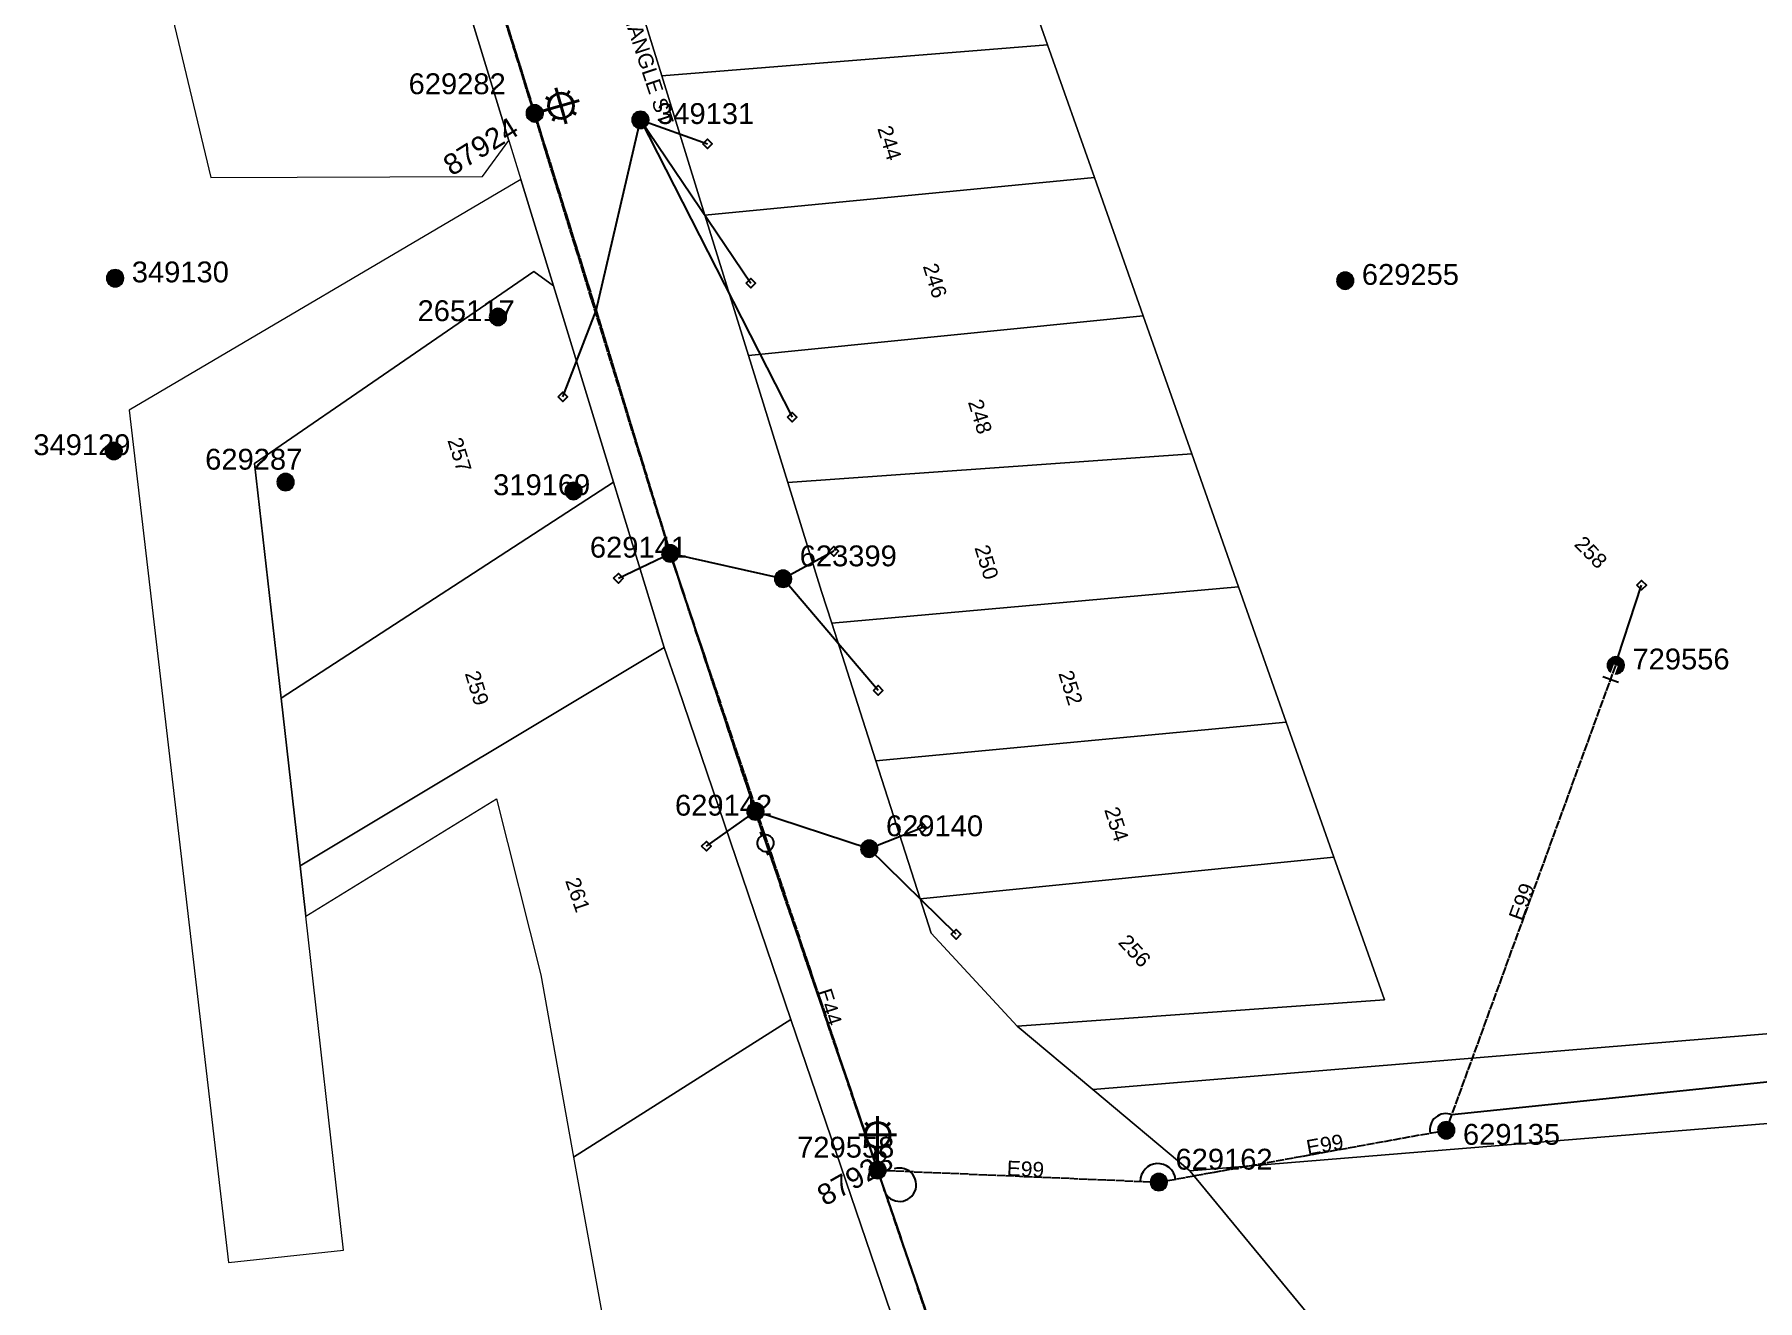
# Model space of a CAD drawing. Header units: metres. Extents: x 279631 to 281436, y 6214523 to 6215859.
# Drawn here: x 280060.2 to 280267, y 6214948.5 to 6215100.3 of the extents above; entities that cross this region are included whole.
import ezdxf
from ezdxf.enums import TextEntityAlignment as Align

# ---------------------------------------------------------------- set-up
doc = ezdxf.new("R2010")
doc.units = ezdxf.units.M
doc.linetypes.add('Cable Exist OH', pattern=[1, 1, 0])
doc.layers.get('0').update_dxf_attribs({"color": 6})
for name, color, linetype, lineweight in [('Cadastre Buildings_SP_EXT', 9, 'Continuous', 5), ('Cadastre Land Parcels_SP_EXT', 9, 'Continuous', 5), ('Cadastre Roads_SP_EXT', 9, 'Continuous', 5)]:
    doc.layers.add(name, color=color, linetype=linetype, lineweight=lineweight)
for name, color, linetype in [('Equip_SP_LV_EXT', 7, 'Continuous'), ('Equip_SP_SL_EXT', 7, 'Continuous'), ('Mains_HV_EXT', 7, 'Continuous'), ('Mains_LV_EXT', 7, 'Continuous'), ('Mains_SL_EXT', 7, 'Continuous'), ('Services_SP_EXT', 7, 'Continuous'), ('SupportsOH_SP_TR_HV_LV_SL_EXT', 7, 'Continuous')]:
    doc.layers.add(name, color=color, linetype=linetype)
doc.styles.add('iecARIAL', font='arial.ttf', dxfattribs={"height": 2})
doc.styles.add('POLE_LABEL', font='arial.ttf')
doc.styles.get("Standard").update_dxf_attribs({"font": 'arial.ttf'})

# ---------------------------------------------------------------- blocks, each defined once
blk = doc.blocks.new('LV_OH_LINKS_OPEN_EXT')
for p, q in [((-0.17, 4.97), (-0.17, 5.46)), ((0.17, 4.97), (0.17, 5.46)), ((-0.17, 3), (-0.17, 2.5)), ((0.17, 3), (0.17, 2.5))]:
    blk.add_line(p, q)
blk.add_lwpolyline([(0, 2.99, 1), (0, 4.98, 1)], format="xyb", close=True)
at = {"flags": 9}
for tag, p in [('ACTUAL_STATUS', (0, 0)), ('CONSTRUCTED_VOLTAGE', (0, -0.2)), ('OPERATING_VOLTAGE', (0, -0.6)), ('ORIENTATION', (0, -0.8)), ('OWNED_BY', (0, -1)), ('STATE', (0, -1.2)), ('SWITCH_TYPE', (0, -1.4)), ('NO_PHASES', (0, -0.4)), ('USAGE', (0, -1.6)), ('LEGEND', (0, -1.8)), ('NOTES', (0, -2))]:
    blk.add_attdef(tag, text='', height=0.2, dxfattribs=at).set_placement(p, align=Align.MIDDLE_LEFT)
at = {"flags": 1}
blk.add_attdef('Z', (0, 0), '', height=0.2, dxfattribs=at)
blk = doc.blocks.new('*U164')
at = {"lineweight": 40}
for p, q in [((2.54, 3.07), (3.78, -1.26)), ((4.16, 2.71), (3.88, 2.22)), ((0, 0), (1.72, 0.49)), ((1, 0.29), (5.32, 1.53)), ((1.35, 1.91), (1.85, 1.63)), ((4.96, -0.09), (4.47, 0.18)), ((2.16, -0.9), (2.43, -0.4))]:
    blk.add_line(p, q, dxfattribs=at)
blk.add_circle((3.16, 0.91), 1.5, dxfattribs=at)
at = {"style": 'iecARIAL', "flags": 8}
blk.add_attdef('ASSET_NUM', (1.5, 1.5), '', height=2.5, dxfattribs=at)
for tag, p, height, flags in [('OPERATING_VOLTAGE', (0.98, -1.65), 0.2, 9), ('ORIENTATION', (0.98, -1.85), 0.2, 9), ('OWNED_BY', (0.98, -2.05), 0.2, 9), ('STATE', (0.98, -2.25), 0.2, 9), ('CONSTRUCTED_VOLTAGE', (0.98, -0.65), 0.2, 9), ('CONTROL_TYPE', (0.98, -0.85), 0.2, 9), ('LANTERN_PURPOSE', (0.98, -1.05), 0.2, 9), ('LANTERN_TYPE', (0.98, -1.25), 0.2, 9), ('NO_PHASES', (0.98, -1.45), 0.2, 9), ('LNUMBER', (2.18, -3.25), 2.5, 8), ('USAGE', (0.98, -2.45), 0.2, 9), ('CEXIST', (0.98, -2.65), 0.2, 9), ('CNEW', (0.98, -2.85), 0.2, 9), ('CNUMBER', (0.98, -3.05), 0.2, 9), ('CREMOVE', (0.98, -3.25), 0.2, 9), ('CREPLACE', (0.98, -3.45), 0.2, 9), ('LKINGHEIGHT', (0.98, -3.65), 0.2, 9), ('LBRACKET', (0.98, -3.85), 0.2, 9), ('LBRACKETVOCAB', (0.98, -4.05), 0.2, 9), ('LCATEGORY', (0.98, -4.25), 0.2, 9), ('LCHARGE1', (0.98, -4.45), 0.2, 9), ('LCHARGE1PERCENT', (0.98, -4.65), 0.2, 9), ('LCHARGE2', (0.98, -4.85), 0.2, 9), ('LCHARGE2PERCENT', (0.98, -5.05), 0.2, 9), ('LCHARGE3', (0.98, -5.25), 0.2, 9), ('LCHARGE3PERCENT', (0.98, -5.45), 0.2, 9), ('LEXIST', (0.98, -5.65), 0.2, 9), ('LLAMP', (0.98, -5.85), 0.2, 9), ('LLAMPVOCAB', (0.98, -6.05), 0.2, 9), ('LMAST', (0.98, -6.25), 0.2, 9), ('LMASTVOCAB', (0.98, -6.45), 0.2, 9), ('LNEW', (0.98, -6.65), 0.2, 9), ('LANTNUMBER', (0.98, -6.85), 0.2, 9), ('LOUTREACH', (0.98, -7.25), 0.2, 9), ('LOUTREACHVOCAB', (0.98, -7.45), 0.2, 9), ('LRATECODE', (0.98, -7.65), 0.2, 9), ('LREMOVE', (0.98, -7.85), 0.2, 9), ('LREPLACE', (0.98, -8.05), 0.2, 9), ('LTYPE', (0.98, -8.25), 0.2, 9), ('LTYPEVOCAB', (0.98, -8.45), 0.2, 9), ('STREETNAME', (0.98, -9.25), 0.2, 9), ('SUBURB', (0.98, -9.45), 0.2, 1), ('LEGEND', (0.98, -8.65), 0.2, 9), ('LOCATION', (0.98, -8.85), 0.2, 9), ('NOTES', (0.98, -9.05), 0.2, 9)]:
    blk.add_attdef(tag, p, '', height=height, dxfattribs=dict(flags=flags))
blk = doc.blocks.new('SL_LANTERN_EXT')
at = {"lineweight": 40}
for p, q in [((0, 1.97), (0, 6.47)), ((-2.25, 4.22), (2.25, 4.22)), ((-1.46, 5.68), (-1.06, 5.28)), ((1.46, 5.68), (1.06, 5.28)), ((-1.46, 2.76), (-1.06, 3.16)), ((0, 0), (0, 2.72)), ((1.46, 2.76), (1.06, 3.16))]:
    blk.add_line(p, q, dxfattribs=at)
blk.add_circle((0, 4.22), 1.5, dxfattribs=at)
at = {"style": 'iecARIAL', "flags": 8}
blk.add_attdef('ASSET_NUM', (1.5, 1.5), '', height=2.5, dxfattribs=at)
for tag, p, height, flags in [('OPERATING_VOLTAGE', (0.98, -1.65), 0.2, 9), ('ORIENTATION', (0.98, -1.85), 0.2, 9), ('OWNED_BY', (0.98, -2.05), 0.2, 9), ('STATE', (0.98, -2.25), 0.2, 9), ('CONSTRUCTED_VOLTAGE', (0.98, -0.65), 0.2, 9), ('CONTROL_TYPE', (0.98, -0.85), 0.2, 9), ('LANTERN_PURPOSE', (0.98, -1.05), 0.2, 9), ('LANTERN_TYPE', (0.98, -1.25), 0.2, 9), ('NO_PHASES', (0.98, -1.45), 0.2, 9), ('LNUMBER', (2.18, -3.25), 2.5, 8), ('USAGE', (0.98, -2.45), 0.2, 9), ('CEXIST', (0.98, -2.65), 0.2, 9), ('CNEW', (0.98, -2.85), 0.2, 9), ('CNUMBER', (0.98, -3.05), 0.2, 9), ('CREMOVE', (0.98, -3.25), 0.2, 9), ('CREPLACE', (0.98, -3.45), 0.2, 9), ('LKINGHEIGHT', (0.98, -3.65), 0.2, 9), ('LBRACKET', (0.98, -3.85), 0.2, 9), ('LBRACKETVOCAB', (0.98, -4.05), 0.2, 9), ('LCATEGORY', (0.98, -4.25), 0.2, 9), ('LCHARGE1', (0.98, -4.45), 0.2, 9), ('LCHARGE1PERCENT', (0.98, -4.65), 0.2, 9), ('LCHARGE2', (0.98, -4.85), 0.2, 9), ('LCHARGE2PERCENT', (0.98, -5.05), 0.2, 9), ('LCHARGE3', (0.98, -5.25), 0.2, 9), ('LCHARGE3PERCENT', (0.98, -5.45), 0.2, 9), ('LEXIST', (0.98, -5.65), 0.2, 9), ('LLAMP', (0.98, -5.85), 0.2, 9), ('LLAMPVOCAB', (0.98, -6.05), 0.2, 9), ('LMAST', (0.98, -6.25), 0.2, 9), ('LMASTVOCAB', (0.98, -6.45), 0.2, 9), ('LNEW', (0.98, -6.65), 0.2, 9), ('LANTNUMBER', (0.98, -6.85), 0.2, 9), ('LOUTREACH', (0.98, -7.25), 0.2, 9), ('LOUTREACHVOCAB', (0.98, -7.45), 0.2, 9), ('LRATECODE', (0.98, -7.65), 0.2, 9), ('LREMOVE', (0.98, -7.85), 0.2, 9), ('LREPLACE', (0.98, -8.05), 0.2, 9), ('LTYPE', (0.98, -8.25), 0.2, 9), ('LTYPEVOCAB', (0.98, -8.45), 0.2, 9), ('STREETNAME', (0.98, -9.25), 0.2, 9), ('SUBURB', (0.98, -9.45), 0.2, 1), ('LEGEND', (0.98, -8.65), 0.2, 9), ('LOCATION', (0.98, -8.85), 0.2, 9), ('NOTES', (0.98, -9.05), 0.2, 9)]:
    blk.add_attdef(tag, p, '', height=height, dxfattribs=dict(flags=flags))
blk = doc.blocks.new('CCP_EXT')
at = {"flags": 9}
for tag, p in [('STATE', (0, -1.8)), ('NOTES', (0, -2))]:
    blk.add_attdef(tag, text='', height=0.2, dxfattribs=at).set_placement(p, align=Align.MIDDLE_LEFT)
blk.add_wipeout([(0, 0.57), (0.57, 0), (0, -0.57), (-0.57, 0)])
blk.add_lwpolyline([(-0.57, 0), (0, 0.57), (0.57, 0), (0, -0.57), (-0.57, 0)])
at = {"flags": 1}
blk.add_attdef('Z', (0, 0), '', height=0.2, dxfattribs=at)
at = {"flags": 9}
for tag, p in [('CCP_TYPE', (0, 0)), ('CONSTRUCTED_VOLTAGE', (0, -0.2)), ('OPERATING_VOLTAGE', (0, -0.6)), ('ORIENTATION', (0, -0.8)), ('OWNED_BY', (0, -1)), ('NO_PHASES', (0, -0.4)), ('USAGE', (0, -1.2)), ('LEGEND', (0, -1.4)), ('LIFE_SUPPORT', (0, -1.6))]:
    blk.add_attdef(tag, text='', height=0.2, dxfattribs=at).set_placement(p, align=Align.MIDDLE_LEFT)
blk = doc.blocks.new('POLE_EXT')
blk.add_hatch(color=256).paths.add_polyline_path([(-1, 0, 1), (1, 0, 1)])
blk.add_lwpolyline([(-1, 0, 1), (1, 0, 1)], format="xyb", close=True)
for tag, height, flags, p in [('pNumber', 2.5, 8, (-17.84, 2.07)), ('OWNED_BY', 0.2, 9, (1.35, -0.4)), ('SPECIAL_USE', 0.2, 9, (1.35, -0.8)), ('STATE', 0.2, 9, (1.35, -1)), ('cLV', 0.2, 9, (1.35, -1.4)), ('hDepth', 0.2, 9, (1.35, -1.6)), ('hDia', 0.2, 9, (1.35, -1.8)), ('cHV', 0.2, 9, (1.35, -2)), ('PARENT', 0.2, 9, (1.35, -0.6)), ('USAGE', 0.2, 9, (1.35, -1.2)), ('cLinedev', 0.2, 9, (1.35, -3.4)), ('pExisting', 0.2, 9, (1.35, -3.8)), ('LBRACKET', 0.2, 9, (1.35, -2.2)), ('LExisting', 0.2, 9, (1.35, -2.4)), ('LANTNUMBER', 0.2, 9, (1.35, -2.6)), ('LOther', 0.2, 9, (1.35, -2.8)), ('LRemove', 0.2, 9, (1.35, -3)), ('LEGEND', 0.2, 9, (1.35, -3.2)), ('LOCATION', 0.2, 9, (1.35, -3.6)), ('PFNUMBER', 0.2, 9, (1.35, -4)), ('NEWPFNUMBER', 0.2, 9, (1.35, -4.2)), ('pFooting', 0.2, 9, (1.35, -4.4)), ('pNew', 0.2, 9, (1.35, -4.6)), ('pRelocate', 0.2, 9, (1.35, -5)), ('pRemove', 0.2, 9, (1.35, -5.2)), ('pReplace', 0.2, 9, (1.35, -5.4)), ('pStay', 0.2, 9, (1.35, -5.6)), ('pType', 0.2, 9, (1.35, -5.8)), ('cspan', 0.2, 9, (1.35, -6)), ('STREETNAME', 0.2, 9, (1.35, -6.2)), ('SUBURB', 0.2, 9, (1.35, -6.4)), ('OPERATED_BY', 0.2, 9, (1.36, -7.01)), ('NOTES', 0.2, 9, (1.35, -6.6)), ('MAINTAINED_BY', 0.2, 9, (1.36, -6.81))]:
    blk.add_attdef(tag, text='', height=height, dxfattribs=dict(flags=flags)).set_placement(p, align=Align.MIDDLE_LEFT)
at = {"style": 'POLE_LABEL'}
for tag, height, flags, p in [('ASSET_NUM', 2.5, 8, (2, 2)), ('STRUCTURE_PLANT_NUMBER', 0.2, 9, (1.35, 0.03)), ('STREET_CODE', 0.2, 9, (1.35, -0.2))]:
    blk.add_attdef(tag, text='', height=height, dxfattribs=dict(at, flags=flags)).set_placement(p, align=Align.MIDDLE_LEFT)
at = {"flags": 1}
blk.add_attdef('Z', (1.35, -7.33), '', height=0.2, dxfattribs=at)
blk = doc.blocks.new('End Shackle_EXT')
at = {"flags": 9}
for tag, p in [('USAGE', (0, -1.4)), ('NOTES', (0, -1.6))]:
    blk.add_attdef(tag, text='', height=0.2, dxfattribs=at).set_placement(p, align=Align.MIDDLE_LEFT)
blk.add_wipeout([(0, 0.25), (1.81, 0.25), (1.82, -0.25), (0, -0.25)])
blk.add_line((1.81, -1), (1.81, 1))
at = {"flags": 1}
blk.add_attdef('Z', (0, 0), '', height=0.2, dxfattribs=at)
at = {"flags": 9}
for tag, p in [('CONNECTOR_TYPE', (0, 0)), ('CONSTRUCTED_VOLTAGE', (0, -0.2)), ('OPERATING_VOLTAGE', (0, -0.6)), ('ORIENTATION', (0, -0.8)), ('OWNED_BY', (0, -1)), ('STATE', (0, -1.2)), ('NO_PHASES', (0, -0.4))]:
    blk.add_attdef(tag, text='', height=0.2, dxfattribs=at).set_placement(p, align=Align.MIDDLE_LEFT)

msp = doc.modelspace()

# ---------------------------------------------------------------- linework, layer by layer
at = {"layer": 'Cadastre Buildings_SP_EXT', "linetype": 'Continuous'}
msp.add_lwpolyline([(280117.13, 6215087.57), (280107.78, 6215118.11), (280105.32, 6215124.73), (280100.91, 6215136.68), (280070.95, 6215126.57), (280073.8, 6215114.73), (280081.38, 6215083.15), (280091.74, 6215083.18), (280113.97, 6215083.26), (280117.13, 6215087.57)], close=True, dxfattribs=at)
at = {"layer": 'Cadastre Land Parcels_SP_EXT', "linetype": 'Continuous'}
msp.add_lwpolyline([(280873.39, 6215230.85), (280710.75, 6215144.32), (280707.49, 6215142.58), (280540.73, 6215029.84), (280563.16, 6214993.84), (280198.85, 6214964.02), (280226.16, 6214930.9), (280248.61, 6214877.76), (280257.73, 6214829.34), (280244.84, 6214784.73), (280231.6, 6214732.55)], dxfattribs=at)
for points in [[(280540.73, 6215029.84), (280468.45, 6215139.97), (280351.24, 6215130.31), (280382.45, 6215071.98), (280379.08, 6215004.07), (280366.87, 6214998.09), (280270.18, 6214990.11), (280270.96, 6214980.67), (280187.22, 6214973.76), (280198.85, 6214964.02), (280563.16, 6214993.84), (280540.73, 6215029.84)], [(280187.22, 6214973.76), (280270.96, 6214980.67), (280270.18, 6214990.11), (280366.87, 6214998.09), (280379.08, 6215004.07), (280382.45, 6215071.98), (280351.24, 6215130.31), (280230.51, 6215120.36), (280175.87, 6215115.76), (280181.78, 6215099.03), (280187.4, 6215083.12), (280193.24, 6215066.53), (280199.06, 6215049.98), (280204.69, 6215034.03), (280210.41, 6215017.83), (280216.13, 6215001.61), (280222.2, 6214984.53), (280178.14, 6214981.36), (280187.22, 6214973.76)], [(280175.87, 6215115.76), (280130.43, 6215111.57), (280135.47, 6215095.33), (280181.78, 6215099.03), (280175.87, 6215115.76)], [(280181.78, 6215099.03), (280135.47, 6215095.33), (280140.66, 6215078.6), (280187.4, 6215083.12), (280181.78, 6215099.03)], [(280122.47, 6215070.15), (280118.56, 6215082.9), (280071.56, 6215055.25), (280083.49, 6214953.03), (280097.31, 6214954.49), (280092.78, 6214994.54), (280092.09, 6215000.57), (280089.81, 6215020.71), (280086.63, 6215048.82), (280120.14, 6215071.86), (280122.47, 6215070.15)], [(280193.24, 6215066.53), (280187.4, 6215083.12), (280140.66, 6215078.6), (280145.88, 6215061.8), (280193.24, 6215066.53)], [(280089.81, 6215020.71), (280129.69, 6215046.61), (280122.47, 6215070.15), (280120.14, 6215071.86), (280086.63, 6215048.82), (280089.81, 6215020.71)], [(280199.06, 6215049.98), (280193.24, 6215066.53), (280145.88, 6215061.8), (280150.61, 6215046.54), (280199.06, 6215049.98)], [(280204.69, 6215034.03), (280199.06, 6215049.98), (280150.61, 6215046.54), (280154.66, 6215033.5), (280155.88, 6215029.69), (280204.69, 6215034.03)], [(280135.77, 6215026.76), (280129.69, 6215046.61), (280089.81, 6215020.71), (280092.09, 6215000.57), (280135.77, 6215026.76)], [(280210.41, 6215017.83), (280204.69, 6215034.03), (280155.88, 6215029.69), (280161.18, 6215013.18), (280210.41, 6215017.83)], [(280150.96, 6214982.17), (280144.39, 6215001.46), (280137.39, 6215022.07), (280135.77, 6215026.76), (280092.09, 6215000.57), (280092.78, 6214994.54), (280115.66, 6215008.63), (280120.95, 6214987.52), (280124.88, 6214965.64), (280150.96, 6214982.17)], [(280210.41, 6215017.83), (280161.18, 6215013.18), (280166.47, 6214996.65), (280216.13, 6215001.61), (280210.41, 6215017.83)], [(280216.13, 6215001.61), (280166.47, 6214996.65), (280167.8, 6214992.52), (280178.14, 6214981.36), (280222.2, 6214984.53), (280216.13, 6215001.61)], [(280190.04, 6214867.58), (280150.96, 6214982.17), (280124.88, 6214965.64), (280138.65, 6214889.99), (280132.04, 6214854.07), (280162.24, 6214861.1), (280155.16, 6214879.13), (280173.37, 6214885.33), (280180.2, 6214865.3), (280190.04, 6214867.58)]]:
    msp.add_lwpolyline(points, close=True, dxfattribs=at)
at = {"layer": 'Mains_LV_EXT', "linetype": 'Cable Exist OH'}
for points in [[(280127.59, 6215067.19), (280109.93, 6215123.89)], [(280136.5, 6215038.05), (280127.59, 6215067.19)], [(280146.72, 6215007.11), (280136.5, 6215038.05)], [(280161.38, 6214964.1), (280146.72, 6215007.11)], [(280195.12, 6214962.66), (280229.61, 6214968.89)], [(280161.38, 6214964.1), (280195.12, 6214962.66)], [(280184.31, 6214896.86), (280184.36, 6214897.1), (280161.38, 6214964.1)]]:
    msp.add_lwpolyline(points, dxfattribs=at)
at = {"layer": 'Mains_LV_EXT', "linetype": 'Continuous'}
for points in [[(280230.29, 6214970.74, 0.599385), (280227.68, 6214968.54)], [(280162.03, 6214962.21, 2.935604), (280163.38, 6214964.24)], [(280197.12, 6214963.02, 0.943341), (280192.89, 6214962.76)]]:
    msp.add_lwpolyline(points, format="xyb", dxfattribs=at)
at = {"layer": 'Mains_SL_EXT', "linetype": 'Cable Exist OH'}
for points in [[(280109.93, 6215123.89), (280127.59, 6215067.19)], [(280161.38, 6214964.1), (280184.31, 6214896.86), (280204.48, 6214837.68), (280224.52, 6214778.91)]]:
    msp.add_lwpolyline(points, dxfattribs=at)
at = {"layer": 'Services_SP_EXT'}
for points in [[(280127.59, 6215067.19), (280132.92, 6215090.05)], [(280150.03, 6215035.01), (280136.5, 6215038.05)], [(280160.38, 6215002.64), (280146.72, 6215007.11)], [(280288.88, 6214983.07), (280278.06, 6214975.68), (280230.29, 6214970.74)]]:
    msp.add_lwpolyline(points, dxfattribs=at)

# ---------------------------------------------------------------- block references
at = {"layer": 'Equip_SP_LV_EXT', "rotation": 197.6346743417369}
msp.add_blockref('LV_OH_LINKS_OPEN_EXT', (280146.72, 6215007.11), dxfattribs=at)
at = {"layer": 'Equip_SP_SL_EXT'}
ref = msp.add_blockref('*U164', (280120.23, 6215090.82), dxfattribs=at)
ref.add_attrib('ASSET_NUM', '87924', dxfattribs={"layer": '0', "height": 2.5, "rotation": 31.8686, "style": 'iecARIAL'}).set_placement((280117.87, 6215089.43), align=Align.MIDDLE_RIGHT)
ref = msp.add_blockref('SL_LANTERN_EXT', (280161.38, 6214964.1), dxfattribs=at)
ref.add_attrib('ASSET_NUM', '87923', dxfattribs={"layer": '0', "height": 2.5, "rotation": 29.5716, "style": 'iecARIAL'}).set_placement((280162.88, 6214965.6), align=Align.MIDDLE_RIGHT)
at = {"layer": 'SupportsOH_SP_TR_HV_LV_SL_EXT'}
ref = msp.add_blockref('POLE_EXT', (280120.23, 6215090.82), dxfattribs=at)
ref.add_attrib('ASSET_NUM', '629282', dxfattribs={"layer": '0', "height": 2.5, "rotation": 359.9588, "style": 'POLE_LABEL'}).set_placement((280116.76, 6215095.62), align=Align.TOP_RIGHT)
ref = msp.add_blockref('POLE_EXT', (280132.92, 6215090.05), dxfattribs=at)
ref.add_attrib('ASSET_NUM', '349131', dxfattribs={"layer": '0', "height": 2.5, "style": 'POLE_LABEL'}).set_placement((280134.92, 6215090.8), align=Align.MIDDLE_LEFT)
ref = msp.add_blockref('POLE_EXT', (280069.89, 6215071.06), dxfattribs=at)
ref.add_attrib('ASSET_NUM', '349130', dxfattribs={"layer": '0', "height": 2.5, "style": 'POLE_LABEL'}).set_placement((280071.89, 6215071.81), align=Align.MIDDLE_LEFT)
ref = msp.add_blockref('POLE_EXT', (280217.48, 6215070.76), dxfattribs=at)
ref.add_attrib('ASSET_NUM', '629255', dxfattribs={"layer": '0', "height": 2.5, "style": 'POLE_LABEL'}).set_placement((280219.48, 6215071.51), align=Align.MIDDLE_LEFT)
ref = msp.add_blockref('POLE_EXT', (280115.83, 6215066.41), dxfattribs=at)
ref.add_attrib('ASSET_NUM', '265117', dxfattribs={"layer": '0', "height": 2.5, "style": 'POLE_LABEL'}).set_placement((280117.83, 6215067.16), align=Align.MIDDLE_RIGHT)
ref = msp.add_blockref('POLE_EXT', (280069.73, 6215050.34), dxfattribs=at)
ref.add_attrib('ASSET_NUM', '349129', dxfattribs={"layer": '0', "height": 2.5, "style": 'POLE_LABEL'}).set_placement((280071.73, 6215051.09), align=Align.MIDDLE_RIGHT)
ref = msp.add_blockref('POLE_EXT', (280090.35, 6215046.6), dxfattribs=at)
ref.add_attrib('ASSET_NUM', '629287', dxfattribs={"layer": '0', "height": 2.5, "rotation": 359.9962, "style": 'POLE_LABEL'}).set_placement((280092.35, 6215047.35), align=Align.BOTTOM_RIGHT)
ref = msp.add_blockref('POLE_EXT', (280124.9, 6215045.54), dxfattribs=at)
ref.add_attrib('ASSET_NUM', '319169', dxfattribs={"layer": '0', "height": 2.5, "style": 'POLE_LABEL'}).set_placement((280126.9, 6215046.29), align=Align.MIDDLE_RIGHT)
ref = msp.add_blockref('POLE_EXT', (280136.5, 6215038.05), dxfattribs=at)
ref.add_attrib('ASSET_NUM', '629141', dxfattribs={"layer": '0', "height": 2.5, "style": 'POLE_LABEL'}).set_placement((280138.51, 6215038.8), align=Align.MIDDLE_RIGHT)
ref = msp.add_blockref('POLE_EXT', (280249.95, 6215024.64), dxfattribs=at)
ref.add_attrib('ASSET_NUM', '729556', dxfattribs={"layer": '0', "height": 2.5, "style": 'POLE_LABEL'}).set_placement((280251.95, 6215025.39), align=Align.MIDDLE_LEFT)
ref = msp.add_blockref('POLE_EXT', (280146.72, 6215007.11), dxfattribs=at)
ref.add_attrib('ASSET_NUM', '629142', dxfattribs={"layer": '0', "height": 2.5, "style": 'POLE_LABEL'}).set_placement((280148.72, 6215007.86), align=Align.MIDDLE_RIGHT)
ref = msp.add_blockref('POLE_EXT', (280229.61, 6214968.89), dxfattribs=at)
ref.add_attrib('ASSET_NUM', '629135', dxfattribs={"layer": '0', "height": 2.5, "style": 'POLE_LABEL'}).set_placement((280231.61, 6214969.64), align=Align.TOP_LEFT)
ref = msp.add_blockref('POLE_EXT', (280161.38, 6214964.1), dxfattribs=at)
ref.add_attrib('ASSET_NUM', '729558', dxfattribs={"layer": '0', "height": 2.5, "style": 'POLE_LABEL'}).set_placement((280163.38, 6214964.85), align=Align.BOTTOM_RIGHT)
ref = msp.add_blockref('POLE_EXT', (280195.12, 6214962.66), dxfattribs=at)
ref.add_attrib('ASSET_NUM', '629162', dxfattribs={"layer": '0', "height": 2.5, "style": 'POLE_LABEL'}).set_placement((280197.12, 6214963.41), align=Align.BOTTOM_LEFT)

# ---------------------------------------------------------------- texts
at = {"layer": 'Cadastre Land Parcels_SP_EXT'}
for s, rotation, p in [('244', 287.2435, (280161.33, 6215089.02)), ('246', 287.2431, (280166.79, 6215072.51)), ('248', 287.2426, (280172.2, 6215056.21)), ('257', 287.0242, (280109.75, 6215051.63)), ('258', 314.5, (280244.86, 6215039.06)), ('250', 287.2432, (280172.98, 6215038.75)), ('259', 286.9796, (280111.84, 6215023.66)), ('252', 287.7738, (280183.04, 6215023.68)), ('254', 287.7708, (280188.55, 6215007.32)), ('261', 288.8141, (280123.87, 6214998.82)), ('256', 312.8333, (280190.15, 6214991.33))]:
    msp.add_text(s, height=1.8, rotation=rotation, dxfattribs=at).set_placement(p)
at = {"layer": 'Cadastre Roads_SP_EXT'}
msp.add_text('MENANGLE ST', height=1.8, rotation=288.3356, dxfattribs=at).set_placement((280129.57, 6215106.38))
at = {"layer": 'Mains_LV_EXT'}
for s, rotation, p in [('E99', 69.9559, (280238.73, 6214993.88)), ('E44', 287.6709, (280154.08, 6214985.52)), ('E99', 10.239, (280213, 6214965.89)), ('E99', 357.5558, (280176.85, 6214963.44))]:
    msp.add_text(s, height=1.8, rotation=rotation, dxfattribs=at).set_placement(p)

# ---------------------------------------------------------------- next in the draw order: block references
at = {"layer": 'Services_SP_EXT'}
for p in [(280140.96, 6215087.18), (280146.16, 6215070.46), (280123.6, 6215056.84), (280151.13, 6215054.4), (280156.13, 6215038.31), (280130.27, 6215035.07), (280253.05, 6215034.24), (280161.44, 6215021.63), (280166.72, 6215005.16), (280140.83, 6215002.95), (280170.79, 6214992.38)]:
    msp.add_blockref('CCP_EXT', p, dxfattribs=at)

# ---------------------------------------------------------------- next in the draw order: block references
for p in [(280140.96, 6215087.18), (280146.16, 6215070.46), (280123.6, 6215056.84), (280151.13, 6215054.4), (280156.13, 6215038.31), (280130.27, 6215035.07), (280253.05, 6215034.24), (280161.44, 6215021.63), (280166.72, 6215005.16), (280140.83, 6215002.95), (280170.79, 6214992.38)]:
    msp.add_blockref('CCP_EXT', p, dxfattribs=at)

# ---------------------------------------------------------------- next in the draw order: linework, layer by layer
at = {"layer": 'Cadastre Roads_SP_EXT', "linetype": 'Continuous'}
for points in [[(280069.35, 6215235.05), (280070.85, 6215217.9), (280074.02, 6215209.31), (280089.47, 6215167.57), (280100.91, 6215136.68), (280105.32, 6215124.73), (280107.78, 6215118.11), (280117.13, 6215087.57), (280118.56, 6215082.9), (280122.47, 6215070.15), (280129.69, 6215046.61), (280135.77, 6215026.76), (280137.39, 6215022.07), (280144.39, 6215001.46), (280150.96, 6214982.17), (280190.04, 6214867.58), (280192.15, 6214861.4), (280207.43, 6214816.52), (280220.32, 6214778.8), (280212.98, 6214756.3)], [(280231.6, 6214732.55), (280244.84, 6214784.73), (280257.73, 6214829.34), (280248.61, 6214877.76), (280226.16, 6214930.9), (280198.85, 6214964.02), (280187.22, 6214973.76), (280178.14, 6214981.36), (280167.8, 6214992.52), (280166.47, 6214996.65), (280161.18, 6215013.18), (280155.88, 6215029.69), (280154.66, 6215033.5), (280150.61, 6215046.54), (280145.88, 6215061.8), (280140.66, 6215078.6), (280135.47, 6215095.33), (280130.43, 6215111.57), (280126.46, 6215124.28), (280110.04, 6215169.04), (280095.26, 6215209.3), (280090.28, 6215222.84), (280088.57, 6215233.91)]]:
    msp.add_lwpolyline(points, dxfattribs=at)
at = {"layer": 'Mains_HV_EXT', "linetype": 'Cable Exist OH'}
msp.add_lwpolyline([(280224.5, 6214778.86), (280224.52, 6214778.91), (280204.48, 6214837.68), (280162.91, 6214959.62), (280136.5, 6215038.05), (280109.93, 6215123.89), (280074.78, 6215218.87)], dxfattribs=at)
at = {"layer": 'Mains_SL_EXT', "linetype": 'Cable Exist OH'}
msp.add_lwpolyline([(280127.59, 6215067.19), (280136.5, 6215038.05), (280146.72, 6215007.11), (280161.38, 6214964.1)], dxfattribs=at)
at = {"layer": 'Services_SP_EXT'}
for points in [[(280132.92, 6215090.05), (280151.13, 6215054.4)], [(280132.92, 6215090.05), (280146.16, 6215070.46)], [(280132.92, 6215090.05), (280140.96, 6215087.18)], [(280123.6, 6215056.84), (280127.59, 6215067.19)], [(280130.27, 6215035.07), (280136.5, 6215038.05)], [(280156.13, 6215038.31), (280150.03, 6215035.01)], [(280161.44, 6215021.63), (280150.03, 6215035.01)], [(280249.49, 6215023.38), (280253.05, 6215034.24)], [(280140.83, 6215002.95), (280146.72, 6215007.11)], [(280166.72, 6215005.16), (280160.38, 6215002.64)], [(280170.79, 6214992.38), (280160.38, 6215002.64)]]:
    msp.add_lwpolyline(points, dxfattribs=at)

# ---------------------------------------------------------------- next in the draw order: block references
at = {"layer": 'SupportsOH_SP_TR_HV_LV_SL_EXT'}
ref = msp.add_blockref('POLE_EXT', (280150.03, 6215035.01), dxfattribs=at)
ref.add_attrib('ASSET_NUM', '623399', dxfattribs={"layer": '0', "height": 2.5, "style": 'POLE_LABEL'}).set_placement((280152.03, 6215035.76), align=Align.BOTTOM_LEFT)
ref = msp.add_blockref('POLE_EXT', (280160.38, 6215002.64), dxfattribs=at)
ref.add_attrib('ASSET_NUM', '629140', dxfattribs={"layer": '0', "height": 2.5, "style": 'POLE_LABEL'}).set_placement((280162.38, 6215003.39), align=Align.BOTTOM_LEFT)

# ---------------------------------------------------------------- next in the draw order: block references
at = {"layer": 'Mains_LV_EXT', "rotation": 249.9558536705457}
msp.add_blockref('End Shackle_EXT', (280249.95, 6215024.64), dxfattribs=at)

# ---------------------------------------------------------------- next in the draw order: linework, layer by layer
at = {"layer": 'Mains_LV_EXT', "linetype": 'Cable Exist OH'}
msp.add_lwpolyline([(280229.61, 6214968.89), (280249.95, 6215024.64)], dxfattribs=at)

doc.saveas('drawing.dxf')
